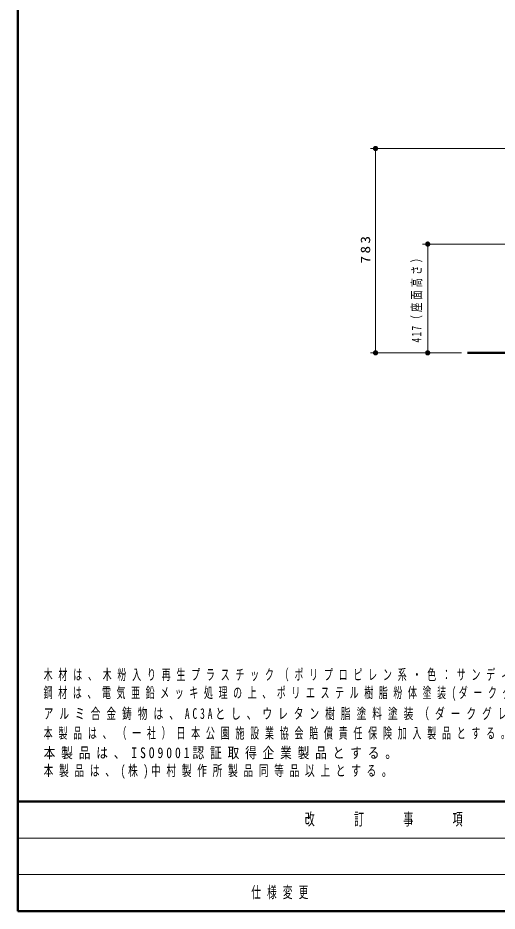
# Model space of a CAD drawing. Units: millimetres on the paper, scale 1:20. Extents: x -385 to 0, y 0 to 267.
# Drawn here: x -385 to -293.1, y 0 to 171.1 of the extents above; entities that cross this region are included whole.
import ezdxf

# ---------------------------------------------------------------- set-up
doc = ezdxf.new("R2010")
doc.units = ezdxf.units.MM
doc.layers.add('1_20', color=7, linetype='Continuous', lineweight=25)
doc.layers.add('LY_3', color=7, linetype='Continuous', lineweight=13)
doc.layers.add('CLASS1', color=7, linetype='Continuous')
doc.layers.add('LY_4', color=7, linetype='Continuous')
doc.styles.add('ＭＳ ゴシック', font='')
doc.styles.get('ＭＳ ゴシック').set_extended_font_data('MS Gothic')

# ---------------------------------------------------------------- blocks, each defined once
blk = doc.blocks.new('filled_dot')
at = {"color": 0, "linetype": 'Continuous', "lineweight": -2, "const_width": 1.25}
blk.add_lwpolyline([(-0.625, 0, 1), (0.625, 0, 1)], format="xyb", close=True, dxfattribs=at)

msp = doc.modelspace()

# ---------------------------------------------------------------- linework, layer by layer
at = {"layer": '1_20', "lineweight": 13}
for p, q in [((-289.212, 146.097), (-317.425, 146.097)), ((-316.425, 106.94), (-316.425, 146.097)), ((-289.425, 127.782), (-307.425, 127.782)), ((-306.425, 106.94), (-306.425, 127.782)), ((-299.935, 106.94), (-317.425, 106.94)), ((-299.935, 106.94), (-307.425, 106.94))]:
    msp.add_line(p, q, dxfattribs=at)
at = {"layer": '1_20', "lineweight": 50}
msp.add_line((-298.801, 106.94), (-220.051, 106.94), dxfattribs=at)
at = {"layer": 'LY_3', "lineweight": 50}
for p, q in [((-385, 267), (-385, 0)), ((-385, 21), (0, 21)), ((-385, 0), (0, 0))]:
    msp.add_line(p, q, dxfattribs=at)
at = {"layer": 'LY_3'}
for p, q in [((-385, 14), (-243.5, 14)), ((-385, 7), (-243.5, 7))]:
    msp.add_line(p, q, dxfattribs=at)

# ---------------------------------------------------------------- block references
at = {"layer": '1_20', "lineweight": 13, "xscale": 0.4, "yscale": 0.4}
for p, rotation in [((-316.425, 146.097), 270), ((-306.425, 127.782), 270), ((-316.425, 106.94), 90), ((-306.425, 106.94), 90)]:
    msp.add_blockref('filled_dot', p, dxfattribs=dict(at, rotation=rotation))

# ---------------------------------------------------------------- texts
at = {"layer": '1_20', "char_height": 1.833, "attachment_point": 8, "rotation": 90, "style": 'ＭＳ ゴシック'}
for s, insert in [('\\T1.33;\\W1.15;783', (-317.425, 126.935)), ('\\T1.32;\\W0.7;417（座面高さ）', (-307.425, 117.767))]:
    msp.add_mtext(s, dxfattribs=dict(at, insert=insert))
at = {"layer": 'CLASS1', "char_height": 2.053, "attachment_point": 7, "style": 'ＭＳ ゴシック'}
for s, insert in [('\\T1.64;\\W0.6;木材は、木粉入り再生プラスチック（ポリプロピレン系・色：サンディーブラウン）とし、「再生有機系建材認定基準」適合品とする。', (-380.055, 44.016)), ('\\T1.62;\\W0.6;鋼材は、電気亜鉛メッキ処理の上、ポリエステル樹脂粉体塗装(ダークグレー）仕上げとする。', (-380.055, 40.282)), ('\\T1.61;\\W0.65;アルミ合金鋳物は、AC3Aとし、ウレタン樹脂塗料塗装（ダークグレー）仕上げとする。', (-380.055, 36.549)), ('\\T1.64;\\W0.6;本製品は、（一社）日本公園施設業協会賠償責任保険加入製品とする。', (-380.055, 32.816)), ('\\T1.5;\\W0.8;本製品は、ISO9001認証取得企業製品とする。', (-380.055, 29.082)), ('\\T1.58;\\W0.65;本製品は、(株)中村製作所製品同等品以上とする。', (-380.055, 25.349))]:
    msp.add_mtext(s, dxfattribs=dict(at, insert=insert))
at = {"layer": 'LY_3', "color": 4, "insert": (-314.25, 17.5), "char_height": 2.346, "attachment_point": 5, "style": 'ＭＳ ゴシック'}
msp.add_mtext('\\T1.64;\\W0.6;改\u3000\u3000訂\u3000\u3000事\u3000\u3000項', dxfattribs=at)
at = {"layer": 'LY_4', "insert": (-340.25, 3.5), "char_height": 2.199, "attachment_point": 4, "style": 'ＭＳ ゴシック'}
msp.add_mtext('\\T1.64;\\W0.6;仕様変更', dxfattribs=at)

doc.saveas('drawing.dxf')
